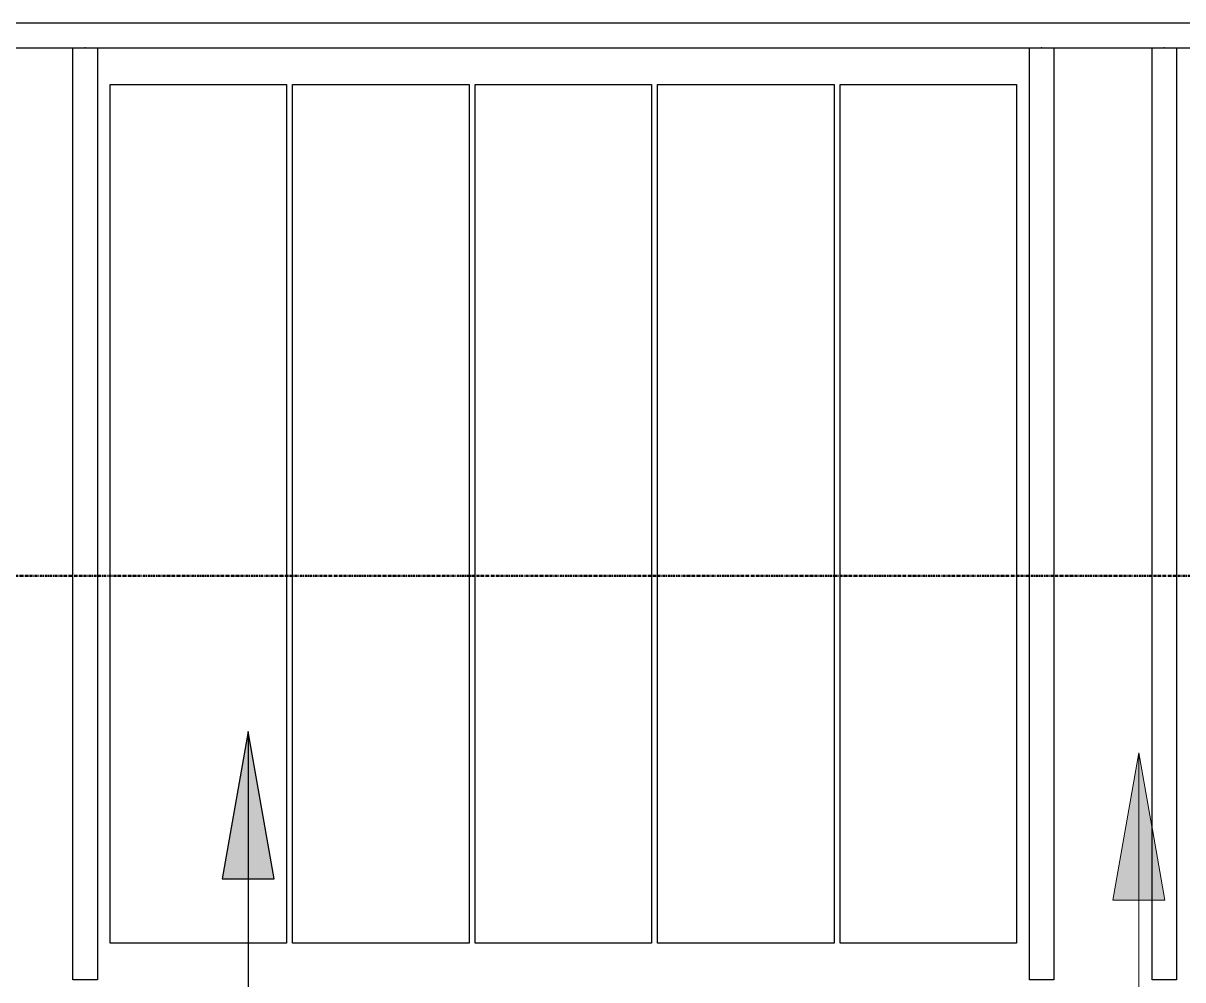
# Model space of a CAD drawing. Header units: millimetres. Extents: x -853432 to -773672, y -18171 to 22484.
# Drawn here: x -830282 to -827919, y -2421 to -471 of the extents above; entities that cross this region are included whole.
import ezdxf
from ezdxf.xclip import XClip

# ---------------------------------------------------------------- set-up
doc = ezdxf.new("R2010")
doc.units = ezdxf.units.MM
doc.header["$XCLIPFRAME"] = 0
doc.linetypes.add('DPA_Grid _ Level 100', pattern=[10, 5.5, -1.6, 1.3, -1.6])
for name, color, linetype in [('000 - WIPEOUT', 250, 'Continuous'), ('A04_TUBE SERIES', 2, 'Continuous'), ('A11_ALU.SOLID SHEET', 2, 'Continuous')]:
    doc.layers.add(name, color=color, linetype=linetype)
for name, color, linetype, lineweight in [('A-ANNO-NOTE', 3, 'Continuous', 25), ('G-ANNO-SECL', 3, 'Continuous', 9), ('G-ANNO-TEXT', 3, 'Continuous', 9)]:
    doc.layers.add(name, color=color, linetype=linetype, lineweight=lineweight)

# ---------------------------------------------------------------- blocks, each defined once
blk = doc.blocks.new('*U648')
blk.add_attdef('EXTR.OVL-LENGTH_', (-25, -59.1), '', height=5)
blk.add_wipeout([(-25, 0), (25, 0), (25, 1900), (-25, 1900)]).dxf.layer = '000 - WIPEOUT'
blk.add_point((0, 0))
at = {"layer": 'A04_TUBE SERIES', "color": 0}
blk.add_lwpolyline([(-25, 0), (25, 0), (25, 1900), (-25, 1900)], close=True, dxfattribs=at)
blk = doc.blocks.new('*U645')
blk.add_attdef('EXTR.OVL-LENGTH_', (-25, -59.1), '', height=5)
blk.add_wipeout([(-25, 0), (25, 0), (25, 1900), (-25, 1900)]).dxf.layer = '000 - WIPEOUT'
blk.add_point((0, 0))
at = {"layer": 'A04_TUBE SERIES', "color": 0}
blk.add_lwpolyline([(-25, 0), (25, 0), (25, 1900), (-25, 1900)], close=True, dxfattribs=at)
blk = doc.blocks.new('*U644')
blk.add_attdef('EXTR.OVL-LENGTH_', (-25, -59.1), '', height=5)
blk.add_wipeout([(-25, 0), (25, 0), (25, 10697.5), (-25, 10747.5)]).dxf.layer = '000 - WIPEOUT'
at = {"layer": 'A04_TUBE SERIES', "color": 0}
blk.add_lwpolyline([(-25, 0), (25, 0), (25, 10697.5), (-25, 10747.5)], close=True, dxfattribs=at)
blk = doc.blocks.new('*U774')
at = {"color": 6}
blk.add_point((-37.5, 0), dxfattribs=at)
at = {"color": 3}
for points in [[(-875, 924), (875, 924), (875, 564), (-875, 564)], [(-875, 552), (875, 552), (875, 192), (-875, 192)], [(-875, -192), (875, -192), (875, -552), (-875, -552)], [(-875, -564), (875, -564), (875, -924), (-875, -924)]]:
    blk.add_wipeout(points, dxfattribs=at).dxf.layer = '000 - WIPEOUT'
at = {"layer": 'A11_ALU.SOLID SHEET', "color": 0, "linetype": 'ByBlock'}
for points in [[(875, 564), (-875, 564), (-875, 924), (875, 924)], [(875, 192), (-875, 192), (-875, 552), (875, 552)], [(875, -552), (-875, -552), (-875, -192), (875, -192)], [(875, -924), (-875, -924), (-875, -564), (875, -564)]]:
    blk.add_lwpolyline(points, close=True, dxfattribs=at)
at = {"color": 3}
blk.add_wipeout([(-875, 180), (875, 180), (875, -180), (-875, -180)], dxfattribs=at).dxf.layer = '000 - WIPEOUT'
at = {"layer": 'A11_ALU.SOLID SHEET', "color": 0, "linetype": 'ByBlock'}
blk.add_lwpolyline([(875, -180), (-875, -180), (-875, 180), (875, 180)], close=True, dxfattribs=at)
blk = doc.blocks.new('*U1212')
at = {"layer": 'A11_ALU.SOLID SHEET', "linetype": 'ByBlock'}
for name, p, rotation in [('*U644', (-92047, -4075.5), 270), ('*U774', (-84499, -5050.5), 90)]:
    blk.add_blockref(name, p, dxfattribs=dict(at, rotation=rotation))
at = {"layer": 'A11_ALU.SOLID SHEET', "linetype": 'ByBlock', "xscale": -1, "rotation": 180}
for name, p in [('*U648', (-85473.5, -4100.5)), ('*U645', (-83524, -4100.5)), ('*U648', (-83274, -4100.5))]:
    blk.add_blockref(name, p, dxfattribs=at)

msp = doc.modelspace()

# ---------------------------------------------------------------- block references
ref = msp.add_blockref('*U1212', (-744682.4, 3579))
XClip(ref).set_block_clipping_path([(-104690.1238047112, -9620.0029952966), (-34092.6543255156, 14392.9971737705)])

# ---------------------------------------------------------------- next in the draw order: hatches: boundary and pattern name
at = {"layer": 'A-ANNO-NOTE'}
msp.add_hatch(color=256, dxfattribs=at).paths.add_polyline_path([(-829824, -1915.5), (-829876.9, -2215.5), (-829771.1, -2215.5)])
at = {"layer": 'G-ANNO-TEXT'}
msp.add_hatch(color=7, dxfattribs=at).paths.add_polyline_path([(-828008.3, -1958.8), (-828061.2, -2258.8), (-827955.4, -2258.8)])

# ---------------------------------------------------------------- next in the draw order: linework, layer by layer
at = {"layer": 'A-ANNO-NOTE'}
for p, q in [((-829824, -1915.5), (-829876.9, -2215.5)), ((-829771.1, -2215.5), (-829824, -1915.5)), ((-829824, -1915.5), (-829824, -10818.3)), ((-829876.9, -2215.5), (-829771.1, -2215.5))]:
    msp.add_line(p, q, dxfattribs=at)
at = {"layer": 'G-ANNO-SECL', "linetype": 'DPA_Grid _ Level 100', "lineweight": 50}
msp.add_line((-851398.6, -1598.3), (-776606.5, -1598.3), dxfattribs=at)
at = {"layer": 'G-ANNO-TEXT', "color": 10}
for p, q in [((-828008.3, -1958.8), (-828061.2, -2258.8)), ((-827955.4, -2258.8), (-828008.3, -1958.8)), ((-828008.3, -1958.8), (-828008.3, -10961.5)), ((-828061.2, -2258.8), (-827955.4, -2258.8))]:
    msp.add_line(p, q, dxfattribs=at)

doc.saveas('drawing.dxf')
